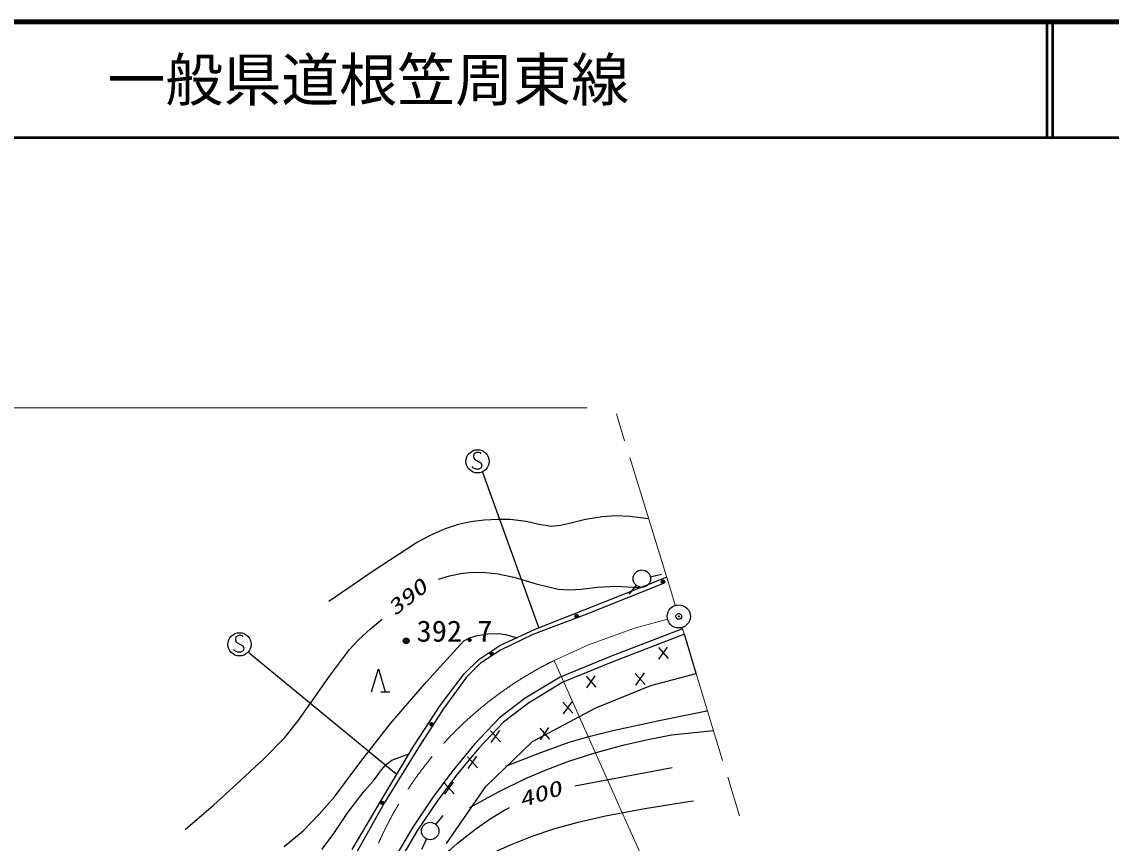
# Model space of a CAD drawing. Units: millimetres, scale not verified. Extents: x 40000 to 680000, y 20000 to 380000.
# Drawn here: x 209358 to 303312, y 309106 to 380000 of the extents above; entities that cross this region are included whole.
import ezdxf
from ezdxf.enums import TextEntityAlignment as Align

# ---------------------------------------------------------------- set-up
doc = ezdxf.new("R2010")
doc.units = ezdxf.units.MM
doc.header["$LTSCALE"] = 1000
doc.header["$PDMODE"] = 32
doc.header["$PDSIZE"] = 500
doc.linetypes.add('CHAIN', pattern=[18.5, 12, -1.5, 3.5, -1.5])
for name, color, linetype, lineweight in [('M-BGD', 7, 'Continuous', 25), ('M-BGD-EXST', 7, 'Continuous', 25), ('M-BMK', 2, 'CHAIN', 13), ('M-BMK-SRVR', 3, 'Continuous', 25), ('M-STR-HTXT', 7, 'Continuous', 13), ('M-TTL', 2, 'Continuous', 140), ('M-TTL-LINE', 7, 'Continuous', 50), ('M-TTL-TXT', 7, 'Continuous', 25)]:
    doc.layers.add(name, color=color, linetype=linetype, lineweight=lineweight)
doc.layers.add('M-OTRS', color=6, linetype='Continuous')
doc.styles.add('ＭＳ ゴシック', font='')
doc.styles.get('ＭＳ ゴシック').set_extended_font_data('MS Gothic')

msp = doc.modelspace()

# ---------------------------------------------------------------- linework, layer by layer
at = {"layer": 'M-BGD'}
for p, q in [((257873, 329246), (264958, 332079)), ((263564, 332109), (264538, 332335)), ((264709, 331535), (257849, 328791)), ((262348, 331368), (261701, 330606)), ((253641, 327585), (257873, 329246)), ((257849, 328791), (253433, 327117)), ((250595, 326161), (253641, 327585)), ((253433, 327117), (250643, 325769)), ((266344, 327604), (260131, 325214)), ((266523, 327138), (260319, 324751)), ((266523, 327138), (260319, 324751)), ((267519, 323741), (266523, 327138)), ((248776, 324974), (250595, 326161)), ((264312, 324994), (265054, 326038)), ((250643, 325769), (248923, 324653)), ((260131, 325214), (255800, 323448)), ((264256, 325993), (265111, 325039)), ((239509, 322170), (240109, 324170)), ((240109, 324170), (240709, 322170)), ((247510, 323716), (248776, 324974)), ((248923, 324653), (247715, 323445)), ((260319, 324751), (256025, 323000)), ((260319, 324751), (256025, 323000)), ((245453, 320987), (247510, 323716)), ((247715, 323445), (245762, 320749)), ((255800, 323448), (252769, 321616)), ((258022, 323516), (258877, 322562)), ((258078, 322517), (258820, 323561)), ((262258, 323755), (263113, 322802)), ((262314, 322757), (263056, 323800)), ((263613, 322714), (267519, 323741)), ((256025, 323000), (253052, 321203)), ((256025, 323000), (253052, 321203)), ((258855, 320802), (263613, 322714)), ((240309, 322170), (241109, 322170)), ((252769, 321616), (250571, 319917)), ((256080, 320279), (256822, 321323)), ((243159, 317507), (245453, 320987)), ((245762, 320749), (243577, 317355)), ((253052, 321203), (250906, 319545)), ((253052, 321203), (250906, 319545)), ((253394, 317872), (258855, 320802)), ((256023, 321278), (256879, 320325)), ((250571, 319917), (248405, 317652)), ((250906, 319545), (248780, 317321)), ((250906, 319545), (248780, 317321)), ((249789, 318801), (250645, 317847)), ((249846, 317802), (250588, 318846)), ((254025, 319040), (254880, 318087)), ((254082, 318042), (254824, 319085)), ((248405, 317652), (246440, 315254)), ((249376, 314011), (253394, 317872)), ((240351, 312800), (243159, 317507)), ((243577, 317355), (240602, 312567)), ((248780, 317321), (246834, 314946)), ((248780, 317321), (246834, 314946)), ((247791, 316563), (248646, 315610)), ((247848, 315565), (248590, 316608)), ((246440, 315254), (244775, 313022)), ((246834, 314946), (245183, 312733)), ((246834, 314946), (245183, 312733)), ((257051, 314052), (265439, 315655)), ((245793, 314325), (246648, 313372)), ((245849, 313327), (246592, 314370)), ((245983, 309096), (249376, 314011)), ((244775, 313022), (243076, 310491)), ((237859, 308567), (240351, 312800)), ((240602, 312567), (238185, 308244)), ((245183, 312733), (243499, 310224)), ((245183, 312733), (243499, 310224)), ((245059, 310736), (245699, 311505)), ((243076, 310491), (241377, 307626)), ((243499, 310224), (241816, 307386)), ((243499, 310224), (241816, 307386)), ((244257, 309483), (243828, 308579))]:
    msp.add_line(p, q, dxfattribs=at)
for points in [[(235842, 329997), (239576, 332569), (243409, 335069), (244605, 335702), (245892, 336257), (247034, 336631), (248052, 336862), (249245, 337022), (250447, 337077), (251480, 337063), (252871, 336903), (253948, 336638), (255025, 336477), (255819, 336549), (256607, 336722), (257970, 337061), (259416, 337316), (260617, 337378), (261793, 337325), (263413, 337130)], [(245295, 331881), (246248, 332191), (247234, 332393), (248152, 332487), (249355, 332479), (250438, 332351), (251807, 332059), (253708, 331498), (255618, 331043), (256618, 330983), (257604, 331042), (258995, 331209), (260571, 331291), (262620, 331184)], [(223462, 310300), (225890, 312384), (228259, 314554), (230190, 316366), (232033, 318232), (233155, 319640), (234288, 321234), (235889, 323529), (237622, 325812), (238394, 326658), (239422, 327597), (240451, 328448)], [(231990, 308832), (233612, 310190), (235010, 311616), (236333, 313116), (238607, 316171), (241171, 319437), (244262, 323033), (247488, 326566), (247965, 326826), (248530, 327013), (249535, 327167), (250495, 327195), (251088, 327129), (251799, 326920), (252059, 326822)], [(251112, 315748), (253898, 316860), (256576, 317821), (258382, 318359), (260326, 318822), (264316, 319712), (268430, 320522), (268496, 320532)], [(248007, 312197), (250467, 313533), (252810, 314689), (254588, 315452), (256464, 316147), (258702, 316867), (261208, 317563), (263222, 318042), (265385, 318450), (269016, 318824)], [(235248, 308568), (236213, 309845), (237487, 311752), (238886, 313605), (239689, 314496), (240394, 315437), (240778, 315893), (241263, 316266), (242645, 316796)], [(243137, 303234), (244429, 304496), (245930, 305814), (247056, 306636), (248248, 307372), (249846, 308215), (251514, 308978), (253374, 309715), (255234, 310340), (257354, 310932), (259695, 311469), (263097, 312105), (266851, 312698), (267274, 312762)], [(245254, 307610), (246899, 309069), (248502, 310358), (249654, 311163), (251030, 311986), (251421, 312192)]]:
    msp.add_lwpolyline(points, dxfattribs=at)
for centre, radius in [((262833, 331940), 750), ((264653, 331674), 150), ((264653, 331674), 90), ((264653, 331674), 30), ((257218, 328712), 150), ((257218, 328712), 90), ((257218, 328712), 30), ((242505, 326569), 250), ((242505, 326569), 150), ((242505, 326569), 50), ((249889, 325458), 150), ((249889, 325458), 90), ((249889, 325458), 30), ((244705, 319384), 150), ((244705, 319384), 90), ((244705, 319384), 30), ((240446, 312595), 150), ((240446, 312595), 90), ((240446, 312595), 30), ((244579, 310160), 750)]:
    msp.add_circle(centre, radius, dxfattribs=at)
at = {"layer": 'M-BGD-EXST'}
for p, q in [((248347, 342704), (248307, 342464)), ((248307, 342464), (248387, 342264)), ((248587, 342824), (248347, 342704)), ((248387, 342264), (248947, 341944)), ((248747, 342824), (248587, 342824)), ((248907, 342784), (248747, 342824)), ((248987, 342704), (248907, 342784)), ((248267, 341504), (248187, 341624)), ((248507, 341384), (248267, 341504)), ((248787, 341384), (248507, 341384)), ((248987, 341504), (248787, 341384)), ((248947, 341944), (249027, 341744)), ((249027, 341744), (248987, 341504)), ((249088, 341117), (253931, 327745)), ((228055, 327031), (227815, 326911)), ((228215, 327031), (228055, 327031)), ((228375, 326991), (228215, 327031)), ((228455, 326911), (228375, 326991)), ((227815, 326911), (227775, 326671)), ((227775, 326671), (227855, 326471)), ((227855, 326471), (228415, 326151)), ((228415, 326151), (228495, 325951)), ((227735, 325711), (227655, 325831)), ((227975, 325591), (227735, 325711)), ((228255, 325591), (227975, 325591)), ((228455, 325711), (228255, 325591)), ((228495, 325951), (228455, 325711)), ((228977, 325534), (241612, 315110))]:
    msp.add_line(p, q, dxfattribs=at)
for centre in [(248667, 342064), (228135, 326271)]:
    msp.add_circle(centre, 1000, dxfattribs=at)
at = {"layer": 'M-BMK'}
for p, q in [((265324, 330929), (260634, 346152)), ((265721, 329637), (265324, 330929)), ((262196, 327668), (264963, 328428)), ((258238, 326219), (262196, 327668)), ((266307, 327725), (271574, 310417)), ((255284, 324881), (258238, 326219))]:
    msp.add_line(p, q, dxfattribs=at)
msp.add_arc((269384, 296155), 32000, 116.14441, 156.12646, dxfattribs=at)
at = {"layer": 'M-BMK-SRVR'}
for radius in [1000, 40]:
    msp.add_circle((266016, 328682), radius, dxfattribs=at)
at = {"layer": 'M-OTRS'}
msp.add_point((266016, 328682), dxfattribs=at)
at = {"layer": 'M-STR-HTXT'}
for p, q in [((68070, 346684), (258113, 346684)), ((267547, 297344), (255284, 324881))]:
    msp.add_line(p, q, dxfattribs=at)
at = {"layer": 'M-TTL'}
msp.add_line((680000, 380000), (40000, 380000), dxfattribs=at)
at = {"layer": 'M-TTL-LINE'}
for p, q in [((297750, 380000), (297750, 370000)), ((298250, 380000), (298250, 370000)), ((40000, 370000), (680000, 370000))]:
    msp.add_line(p, q, dxfattribs=at)

# ---------------------------------------------------------------- texts
at = {"layer": 'M-BGD', "style": 'ＭＳ ゴシック', "oblique": 15, "width": 1.4}
for s, rotation, p in [('390', 38.2, (241765, 328344)), ('400', 17.5, (252565, 311787))]:
    msp.add_text(s, height=1320, rotation=rotation, dxfattribs=at).set_placement(p, align=Align.BOTTOM_LEFT)
at = {"layer": 'M-BGD', "style": 'ＭＳ ゴシック', "width": 1.05}
msp.add_text('392.7', height=1833, dxfattribs=at).set_placement((243404, 325948), align=Align.BOTTOM_LEFT)
at = {"layer": 'M-TTL-TXT', "style": 'ＭＳ ゴシック'}
msp.add_text('一般県道根笠周東線', height=3666, dxfattribs=at).set_placement((216734, 375000), align=Align.MIDDLE_LEFT)

doc.saveas('drawing.dxf')
